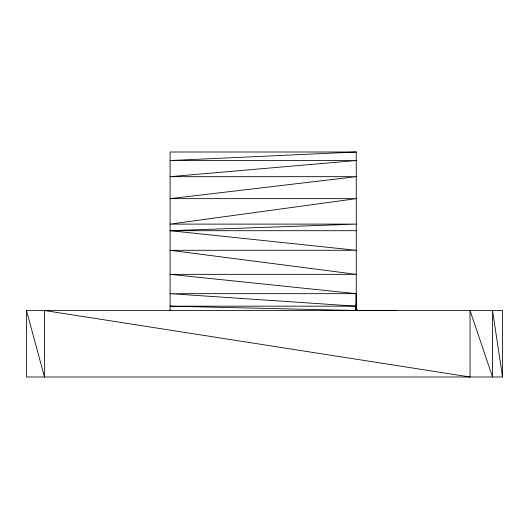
<?xml version="1.0" encoding="UTF-8"?>
<svg xmlns="http://www.w3.org/2000/svg" width="529" height="529" viewBox="0 0 529 529"><rect width="100%" height="100%" fill="white"/><g stroke="black" fill="none" stroke-linecap="round" stroke-linejoin="round"><path stroke-width="0.79" d="M356.143 304.79L356.268 303.329L356.268 310.503L356.268 293.668L170.093 274.346L356.268 274.346L170.093 250.29L356.268 250.29L170.093 230.704L356.268 224.117L170.093 224.117L356.268 198.653L170.093 198.653L356.268 176.666L170.093 176.666L356.268 160.532L170.093 160.532L356.268 152.002L356.268 310.503L170.093 306.172L356.268 306.179L356.268 310.497L357.009 310.503L356.301 305.531M356.268 310.503L356.209 306.179L170.093 293.668L356.268 293.668L356.268 306.88L356.235 306.45L356.414 309.353L357.009 310.503M356.315 308.328L356.308 307.58L356.268 310.497L357.009 310.497M356.308 307.58L356.268 310.437L356.268 306.602M356.308 307.336L356.268 310.497L356.268 306.384M356.288 309.829L356.268 307.303L356.268 310.437L356.268 307.303M356.295 309.174L356.268 306.681L356.506 310.027L356.354 307.488L356.301 309.062M170.093 309.981L170.007 310.497L169.359 310.497M356.262 307.382L356.625 310.497M356.91 310.497L355.984 307.752L356.268 306.489L356.374 308.619M170.093 310.265L170.093 152.002L356.268 152.002M356.844 310.497L356.321 306.714M356.625 310.06L355.984 307.752M169.359 310.503L170.093 310.503M356.242 307.752L356.533 310.497M170.093 230.704L356.268 230.704M357.082 310.497L396.161 310.503M26.45 310.503L502.55 310.503L502.55 376.998L26.45 376.998L26.45 310.503L44.496 376.998L44.496 310.503L470.036 376.998L470.036 310.503L492.539 376.998L492.539 310.503L502.55 376.998M170.093 306.172L184.965 306.555M356.268 294.316L356.275 304.559M356.48 309.749L356.374 308.526L356.48 309.749"/></g></svg>
